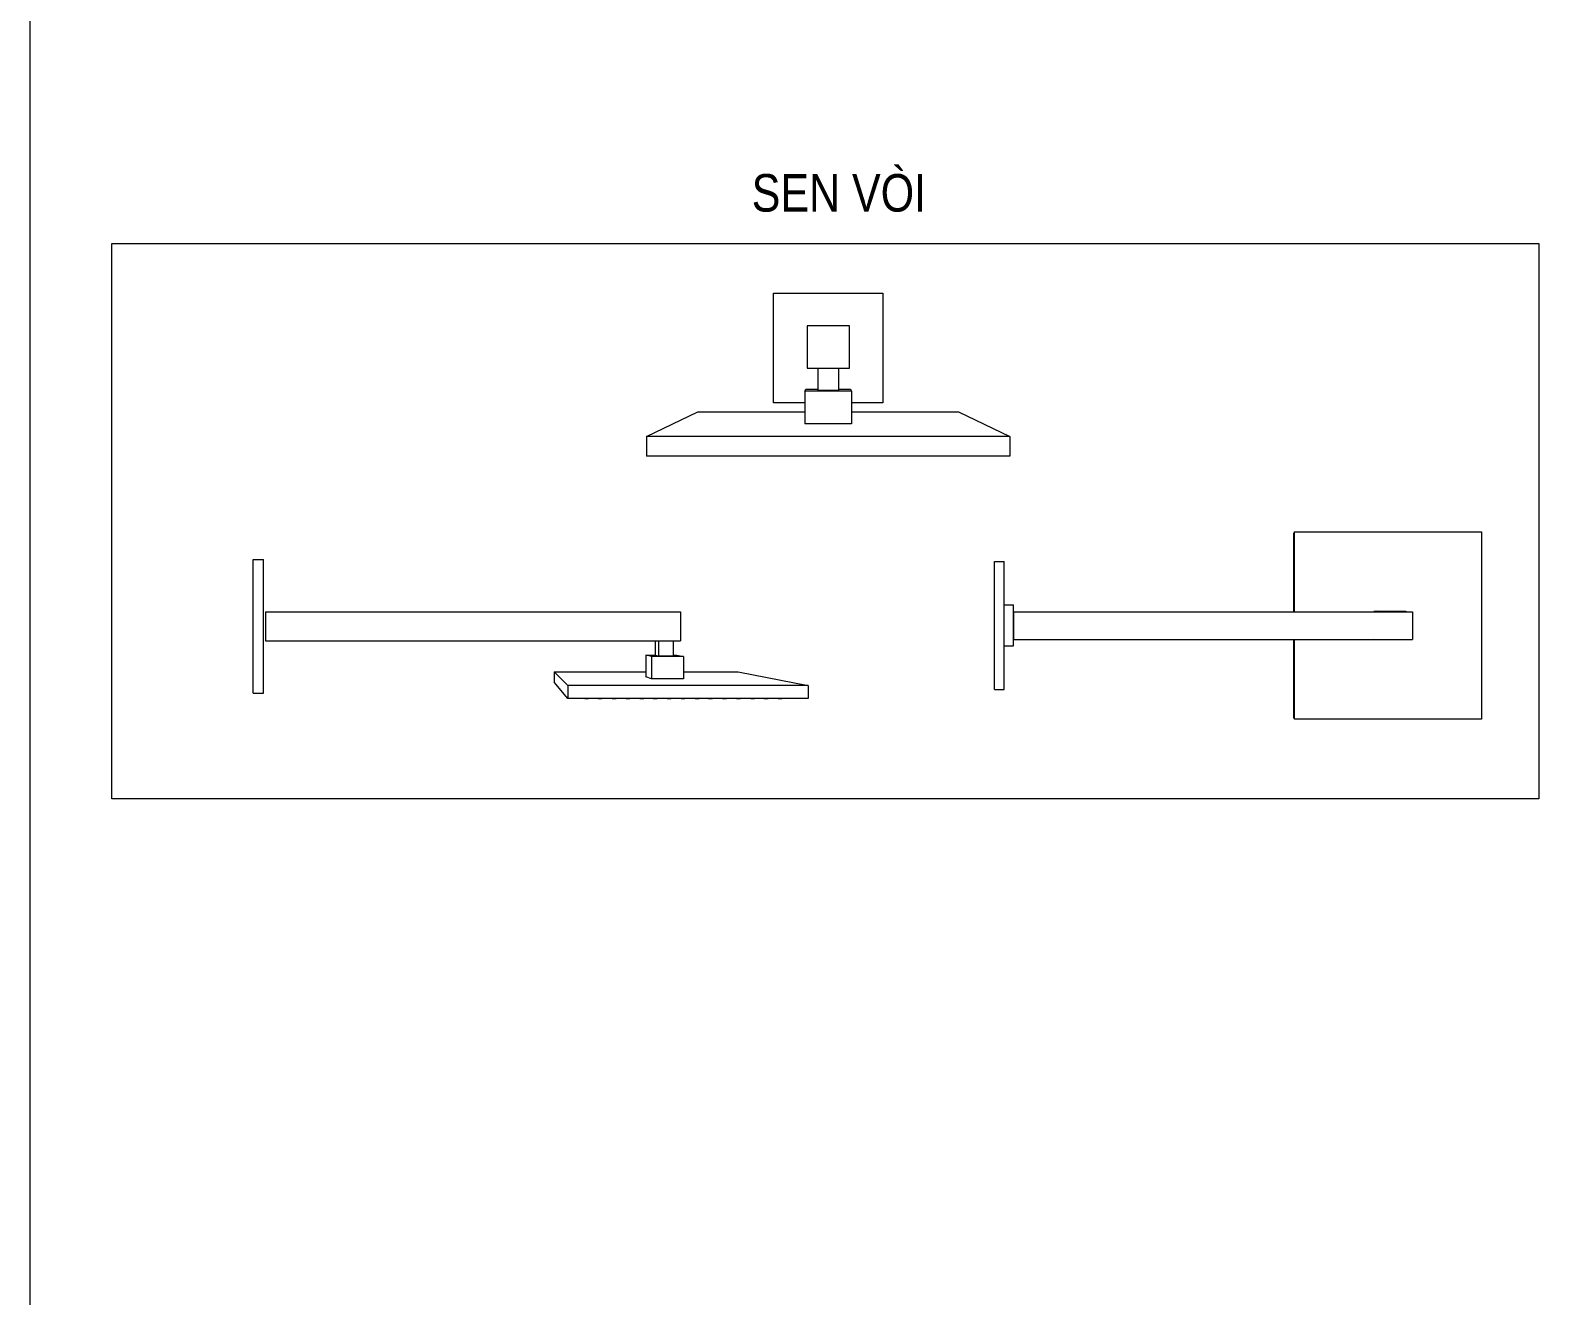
# Model space of a CAD drawing. Header units: inches. Extents: x 242965 to 445791, y 236206 to 423703.
# Drawn here: x 384171 to 386181, y 362922 to 364608 of the extents above; entities that cross this region are included whole.
import ezdxf

# ---------------------------------------------------------------- set-up
doc = ezdxf.new("R2010")
doc.units = ezdxf.units.IN
doc.header["$MEASUREMENT"] = 0
for name, color, linetype, lineweight in [('2', 181, 'Continuous', 20), ('8', 253, 'Continuous', 20), ('e', 96, 'Continuous', 5)]:
    doc.layers.add(name, color=color, linetype=linetype, lineweight=lineweight)
doc.styles.add('T2', font='')
doc.styles.get('T2').set_extended_font_data('.VnArial NarrowH')

# ---------------------------------------------------------------- blocks, each defined once
blk = doc.blocks.new('SEN VOI MBE')
at = {"layer": '8'}
for p, q in [((404660.5, -36648.8), (404660.5, -36470.7)), ((404660.5, -36470.7), (404674.2, -36470.7)), ((404674.2, -36648.8), (404674.2, -36470.7)), ((404677, -36540.6), (404677, -36579.2)), ((404677, -36540.6), (404691.2, -36540.6)), ((404691.2, -36540.6), (404694.4, -36540.6)), ((404694.4, -36540.6), (405229.7, -36540.6)), ((405229.7, -36540.6), (405229.7, -36579.2)), ((404677, -36579.2), (404691.2, -36579.2)), ((404691.2, -36579.2), (404694.4, -36579.2)), ((404694.4, -36579.2), (405196.6, -36579.2)), ((405196.6, -36598.3), (405196.6, -36579.2)), ((405196.6, -36579.2), (405200.2, -36579.2)), ((405200.2, -36579.2), (405200.2, -36599.4)), ((405200.2, -36579.2), (405219.9, -36579.2)), ((405219.9, -36579.2), (405219.9, -36598.3)), ((405219.9, -36579.2), (405229.7, -36579.2)), ((405191.1, -36599.8), (405183.7, -36598.3)), ((405183.7, -36598.3), (405196.6, -36598.3)), ((405183.7, -36598.3), (405183.7, -36620.6)), ((405196.6, -36598.7), (405196.6, -36598.3)), ((405200.2, -36599.4), (405196.6, -36598.7)), ((405219.9, -36599.4), (405200.2, -36599.4)), ((405219.9, -36598.3), (405224.6, -36598.3)), ((405219.9, -36598.3), (405219.9, -36599.4)), ((405224.6, -36598.3), (405233.6, -36599.8)), ((405191.1, -36599.8), (405191.1, -36629.7)), ((405233.6, -36599.8), (405191.1, -36599.8)), ((405233.6, -36599.8), (405233.6, -36620.6)), ((405061.6, -36620.6), (405183.7, -36620.6)), ((405061.6, -36620.6), (405061.6, -36634)), ((405079.6, -36638.5), (405061.6, -36620.6)), ((405079.6, -36655.9), (405061.6, -36634)), ((405399.6, -36638.5), (405079.6, -36638.5)), ((405079.6, -36638.5), (405079.6, -36655.9)), ((405183.7, -36620.6), (405183.7, -36627)), ((405191.1, -36629.7), (405183.7, -36627)), ((405233.6, -36629.7), (405191.1, -36629.7)), ((405233.6, -36620.6), (405306.7, -36620.6)), ((405233.6, -36620.6), (405233.6, -36629.7)), ((405306.7, -36620.6), (405399.6, -36638.5)), ((405399.6, -36638.5), (405399.6, -36655.9)), ((404660.5, -36648.8), (404674.2, -36648.8)), ((405102.1, -36655.9), (405079.6, -36655.9)), ((405102.1, -36655.9), (405102.1, -36656.4)), ((405107.2, -36655.9), (405102.1, -36655.9)), ((405102.3, -36656.4), (405102.1, -36656.4)), ((405102.6, -36656.5), (405102.3, -36656.4)), ((405103, -36656.5), (405102.6, -36656.5)), ((405103.6, -36656.6), (405103, -36656.5)), ((405104.2, -36656.6), (405103.6, -36656.6)), ((405104.9, -36656.6), (405104.2, -36656.6)), ((405105.5, -36656.6), (405104.9, -36656.6)), ((405106.1, -36656.6), (405105.5, -36656.6)), ((405106.6, -36656.5), (405106.1, -36656.6)), ((405107, -36656.5), (405106.6, -36656.5)), ((405107.2, -36656.4), (405107, -36656.5)), ((405107.2, -36655.9), (405107.2, -36656.4)), ((405119.9, -36655.9), (405107.2, -36655.9)), ((405107.2, -36656.4), (405107.2, -36656.4)), ((405119.9, -36655.9), (405119.9, -36656.4)), ((405125, -36655.9), (405119.9, -36655.9)), ((405120, -36656.4), (405119.9, -36656.4)), ((405120.3, -36656.5), (405120, -36656.4)), ((405120.8, -36656.5), (405120.3, -36656.5)), ((405121.4, -36656.6), (405120.8, -36656.5)), ((405122, -36656.6), (405121.4, -36656.6)), ((405122.7, -36656.6), (405122, -36656.6)), ((405123.3, -36656.6), (405122.7, -36656.6)), ((405123.9, -36656.6), (405123.3, -36656.6)), ((405124.4, -36656.5), (405123.9, -36656.6)), ((405124.8, -36656.5), (405124.4, -36656.5)), ((405125, -36656.4), (405124.8, -36656.5)), ((405125, -36655.9), (405125, -36656.4)), ((405138.7, -36655.9), (405125, -36655.9)), ((405125, -36656.4), (405125, -36656.4)), ((405138.7, -36655.9), (405138.7, -36656.4)), ((405143.8, -36655.9), (405138.7, -36655.9)), ((405138.8, -36656.4), (405138.7, -36656.4)), ((405139.1, -36656.5), (405138.8, -36656.4)), ((405139.6, -36656.5), (405139.1, -36656.5)), ((405140.2, -36656.6), (405139.6, -36656.5)), ((405140.8, -36656.6), (405140.2, -36656.6)), ((405141.5, -36656.6), (405140.8, -36656.6)), ((405142.2, -36656.6), (405141.5, -36656.6)), ((405142.8, -36656.6), (405142.2, -36656.6)), ((405143.2, -36656.5), (405142.8, -36656.6)), ((405143.6, -36656.5), (405143.2, -36656.5)), ((405143.8, -36656.4), (405143.6, -36656.5)), ((405143.8, -36655.9), (405143.8, -36656.4)), ((405156.9, -36655.9), (405143.8, -36655.9)), ((405143.8, -36656.4), (405143.8, -36656.4)), ((405156.9, -36655.9), (405156.9, -36656.4)), ((405162, -36655.9), (405156.9, -36655.9)), ((405157, -36656.4), (405156.9, -36656.4)), ((405157.4, -36656.5), (405157, -36656.4)), ((405157.9, -36656.5), (405157.4, -36656.5)), ((405158.4, -36656.6), (405157.9, -36656.5)), ((405159.1, -36656.6), (405158.4, -36656.6)), ((405159.8, -36656.6), (405159.1, -36656.6)), ((405160.4, -36656.6), (405159.8, -36656.6)), ((405161, -36656.6), (405160.4, -36656.6)), ((405161.5, -36656.5), (405161, -36656.6)), ((405161.8, -36656.5), (405161.5, -36656.5)), ((405162, -36656.4), (405161.8, -36656.5)), ((405175.6, -36655.9), (405162, -36655.9)), ((405162, -36656.4), (405162, -36655.9)), ((405175.6, -36655.9), (405175.6, -36656.3)), ((405180.8, -36655.9), (405175.6, -36655.9)), ((405175.6, -36656.4), (405175.6, -36656.3)), ((405175.8, -36656.4), (405175.6, -36656.4)), ((405176.2, -36656.5), (405175.8, -36656.4)), ((405176.7, -36656.5), (405176.2, -36656.5)), ((405177.2, -36656.6), (405176.7, -36656.5)), ((405177.9, -36656.6), (405177.2, -36656.6)), ((405178.6, -36656.6), (405177.9, -36656.6)), ((405179.2, -36656.6), (405178.6, -36656.6)), ((405179.8, -36656.6), (405179.2, -36656.6)), ((405180.3, -36656.5), (405179.8, -36656.6)), ((405180.6, -36656.5), (405180.3, -36656.5)), ((405180.8, -36656.4), (405180.6, -36656.5)), ((405180.8, -36655.9), (405180.8, -36656.4)), ((405193.4, -36655.9), (405180.8, -36655.9)), ((405193.4, -36655.9), (405193.4, -36656.3)), ((405198.5, -36655.9), (405193.4, -36655.9)), ((405193.4, -36656.4), (405193.4, -36656.3)), ((405193.6, -36656.4), (405193.4, -36656.4)), ((405193.9, -36656.5), (405193.6, -36656.4)), ((405194.4, -36656.5), (405193.9, -36656.5)), ((405195, -36656.6), (405194.4, -36656.5)), ((405195.7, -36656.6), (405195, -36656.6)), ((405196.4, -36656.6), (405195.7, -36656.6)), ((405197, -36656.6), (405196.4, -36656.6)), ((405197.6, -36656.6), (405197, -36656.6)), ((405198.1, -36656.5), (405197.6, -36656.6)), ((405198.4, -36656.5), (405198.1, -36656.5)), ((405198.5, -36656.4), (405198.4, -36656.5)), ((405198.5, -36655.9), (405198.5, -36656.4)), ((405212.1, -36655.9), (405198.5, -36655.9)), ((405212.1, -36655.9), (405212.1, -36656.3)), ((405217.3, -36655.9), (405212.1, -36655.9)), ((405212.2, -36656.4), (405212.1, -36656.3)), ((405212.4, -36656.4), (405212.2, -36656.4)), ((405212.7, -36656.5), (405212.4, -36656.4)), ((405213.2, -36656.5), (405212.7, -36656.5)), ((405213.9, -36656.6), (405213.2, -36656.5)), ((405214.5, -36656.6), (405213.9, -36656.6)), ((405215.2, -36656.6), (405214.5, -36656.6)), ((405215.8, -36656.6), (405215.2, -36656.6)), ((405216.4, -36656.6), (405215.8, -36656.6)), ((405216.9, -36656.5), (405216.4, -36656.6)), ((405217.2, -36656.5), (405216.9, -36656.5)), ((405217.3, -36656.4), (405217.2, -36656.5)), ((405217.3, -36655.9), (405217.3, -36656.4)), ((405230.5, -36655.9), (405217.3, -36655.9)), ((405230.5, -36655.9), (405230.5, -36656.3)), ((405235.7, -36655.9), (405230.5, -36655.9)), ((405230.6, -36656.4), (405230.5, -36656.3)), ((405230.8, -36656.4), (405230.6, -36656.4)), ((405231.2, -36656.5), (405230.8, -36656.4)), ((405231.7, -36656.5), (405231.2, -36656.5)), ((405232.3, -36656.6), (405231.7, -36656.5)), ((405232.9, -36656.6), (405232.3, -36656.6)), ((405233.6, -36656.6), (405232.9, -36656.6)), ((405234.3, -36656.6), (405233.6, -36656.6)), ((405234.8, -36656.6), (405234.3, -36656.6)), ((405235.3, -36656.5), (405234.8, -36656.6)), ((405235.6, -36656.5), (405235.3, -36656.5)), ((405235.7, -36656.4), (405235.6, -36656.5)), ((405235.7, -36655.9), (405235.7, -36656.4)), ((405249.3, -36655.9), (405235.7, -36655.9)), ((405249.3, -36655.9), (405249.3, -36656.3)), ((405254.5, -36655.9), (405249.3, -36655.9)), ((405249.3, -36656.4), (405249.3, -36656.3)), ((405249.6, -36656.4), (405249.3, -36656.4)), ((405249.9, -36656.5), (405249.6, -36656.4)), ((405250.5, -36656.5), (405249.9, -36656.5)), ((405251.1, -36656.6), (405250.5, -36656.5)), ((405251.8, -36656.6), (405251.1, -36656.6)), ((405252.5, -36656.6), (405251.8, -36656.6)), ((405253.1, -36656.6), (405252.5, -36656.6)), ((405253.7, -36656.6), (405253.1, -36656.6)), ((405254.1, -36656.5), (405253.7, -36656.6)), ((405254.4, -36656.5), (405254.1, -36656.5)), ((405254.5, -36656.4), (405254.4, -36656.5)), ((405254.5, -36655.9), (405254.5, -36656.4)), ((405267, -36655.9), (405254.5, -36655.9)), ((405267, -36655.9), (405267, -36656.3)), ((405272.3, -36655.9), (405267, -36655.9)), ((405267.1, -36656.4), (405267, -36656.3)), ((405267.3, -36656.4), (405267.1, -36656.4)), ((405267.7, -36656.5), (405267.3, -36656.4)), ((405268.3, -36656.5), (405267.7, -36656.5)), ((405268.9, -36656.6), (405268.3, -36656.5)), ((405269.6, -36656.6), (405268.9, -36656.6)), ((405270.2, -36656.6), (405269.6, -36656.6)), ((405270.9, -36656.6), (405270.2, -36656.6)), ((405271.5, -36656.6), (405270.9, -36656.6)), ((405271.9, -36656.5), (405271.5, -36656.6)), ((405272.2, -36656.5), (405271.9, -36656.5)), ((405272.3, -36656.4), (405272.2, -36656.5)), ((405272.3, -36655.9), (405272.3, -36656.4)), ((405285.8, -36655.9), (405272.3, -36655.9)), ((405285.8, -36655.9), (405285.8, -36656.3)), ((405291.1, -36655.9), (405285.8, -36655.9)), ((405285.9, -36656.4), (405285.8, -36656.3)), ((405286.1, -36656.4), (405285.9, -36656.4)), ((405286.5, -36656.5), (405286.1, -36656.4)), ((405287.1, -36656.5), (405286.5, -36656.5)), ((405287.7, -36656.6), (405287.1, -36656.5)), ((405288.4, -36656.6), (405287.7, -36656.6)), ((405289.1, -36656.6), (405288.4, -36656.6)), ((405289.7, -36656.6), (405289.1, -36656.6)), ((405290.3, -36656.6), (405289.7, -36656.6)), ((405290.7, -36656.5), (405290.3, -36656.6)), ((405291, -36656.5), (405290.7, -36656.5)), ((405291.1, -36656.4), (405291, -36656.5)), ((405291.1, -36655.9), (405291.1, -36656.4)), ((405304.4, -36655.9), (405291.1, -36655.9)), ((405304.4, -36655.9), (405304.4, -36656.3)), ((405309.8, -36655.9), (405304.4, -36655.9)), ((405304.5, -36656.4), (405304.4, -36656.3)), ((405304.8, -36656.4), (405304.5, -36656.4)), ((405305.2, -36656.5), (405304.8, -36656.4)), ((405305.8, -36656.5), (405305.2, -36656.5)), ((405306.4, -36656.6), (405305.8, -36656.5)), ((405307.1, -36656.6), (405306.4, -36656.6)), ((405307.8, -36656.6), (405307.1, -36656.6)), ((405308.4, -36656.6), (405307.8, -36656.6)), ((405309, -36656.6), (405308.4, -36656.6)), ((405309.4, -36656.5), (405309, -36656.6)), ((405309.7, -36656.5), (405309.4, -36656.5)), ((405309.8, -36656.4), (405309.7, -36656.5)), ((405309.8, -36655.9), (405309.8, -36656.4)), ((405323.2, -36655.9), (405309.8, -36655.9)), ((405323.2, -36655.9), (405323.2, -36656.3)), ((405328.5, -36655.9), (405323.2, -36655.9)), ((405323.3, -36656.4), (405323.2, -36656.3)), ((405323.6, -36656.4), (405323.3, -36656.4)), ((405324, -36656.5), (405323.6, -36656.4)), ((405324.6, -36656.5), (405324, -36656.5)), ((405325.2, -36656.6), (405324.6, -36656.5)), ((405325.9, -36656.6), (405325.2, -36656.6)), ((405326.6, -36656.6), (405325.9, -36656.6)), ((405327.3, -36656.6), (405326.6, -36656.6)), ((405327.8, -36656.6), (405327.3, -36656.6)), ((405328.2, -36656.5), (405327.8, -36656.6)), ((405328.5, -36656.5), (405328.2, -36656.5)), ((405328.5, -36655.9), (405328.5, -36656.4)), ((405340.9, -36655.9), (405328.5, -36655.9)), ((405328.5, -36656.4), (405328.5, -36656.5)), ((405340.9, -36655.9), (405340.9, -36656.3)), ((405346.3, -36655.9), (405340.9, -36655.9)), ((405341.1, -36656.4), (405340.9, -36656.3)), ((405341.3, -36656.4), (405341.1, -36656.4)), ((405341.8, -36656.5), (405341.3, -36656.4)), ((405342.4, -36656.5), (405341.8, -36656.5)), ((405343, -36656.6), (405342.4, -36656.5)), ((405343.7, -36656.6), (405343, -36656.6)), ((405344.4, -36656.6), (405343.7, -36656.6)), ((405345, -36656.6), (405344.4, -36656.6)), ((405345.6, -36656.6), (405345, -36656.6)), ((405346, -36656.5), (405345.6, -36656.6)), ((405346.2, -36656.5), (405346, -36656.5)), ((405346.3, -36656.4), (405346.2, -36656.5)), ((405346.3, -36655.9), (405346.3, -36656.4)), ((405359.7, -36655.9), (405346.3, -36655.9)), ((405359.7, -36655.9), (405359.7, -36656.3)), ((405365.1, -36655.9), (405359.7, -36655.9)), ((405359.8, -36656.4), (405359.7, -36656.3)), ((405360.1, -36656.4), (405359.8, -36656.4)), ((405360.6, -36656.5), (405360.1, -36656.4)), ((405361.2, -36656.5), (405360.6, -36656.5)), ((405361.8, -36656.6), (405361.2, -36656.5)), ((405362.5, -36656.6), (405361.8, -36656.6)), ((405363.2, -36656.6), (405362.5, -36656.6)), ((405363.9, -36656.6), (405363.2, -36656.6)), ((405364.4, -36656.6), (405363.9, -36656.6)), ((405364.8, -36656.5), (405364.4, -36656.6)), ((405365, -36656.5), (405364.8, -36656.5)), ((405365.1, -36656.4), (405365, -36656.5)), ((405365.1, -36655.9), (405365.1, -36656.4)), ((405399.6, -36655.9), (405365.1, -36655.9))]:
    blk.add_line(p, q, dxfattribs=at)
blk = doc.blocks.new('SEN VOI MD')
at = {"layer": '8'}
for p, q in [((406047.5, -36434.1), (406046.7, -36435.8)), ((406046.7, -36540.3), (406046.7, -36435.8)), ((406047.5, -36434.1), (406296.6, -36434.1)), ((406047.5, -36540.3), (406047.5, -36434.1)), ((406296.6, -36434.1), (406296.6, -36683.3)), ((405647.9, -36643.9), (405647.9, -36473.5)), ((405647.9, -36473.5), (405661, -36473.5)), ((405661, -36643.9), (405661, -36473.5)), ((405661, -36586), (405661, -36531.4)), ((405661, -36531.4), (405673.5, -36531.4)), ((405673.5, -36586), (405673.5, -36531.4)), ((405673.5, -36540.3), (405673.5, -36577.2)), ((405673.5, -36540.3), (405689.7, -36540.3)), ((405689.7, -36540.3), (405692.8, -36540.3)), ((405692.8, -36540.3), (406046.7, -36540.3)), ((406046.7, -36540.3), (406047.5, -36540.3)), ((406047.5, -36540.3), (406153.3, -36540.3)), ((406157.8, -36539.5), (406153.3, -36540)), ((406153.3, -36540.3), (406153.3, -36540)), ((406153.3, -36540.3), (406157.8, -36540.3)), ((406157.8, -36540.3), (406157.8, -36539.5)), ((406157.8, -36539.5), (406196.2, -36539.5)), ((406157.8, -36540.3), (406196.2, -36540.3)), ((406196.2, -36539.5), (406196.2, -36540.3)), ((406196.2, -36540.3), (406204.7, -36540.3)), ((406204.7, -36540.3), (406204.7, -36577.2)), ((405673.5, -36577.2), (405689.7, -36577.2)), ((405689.7, -36577.2), (405692.8, -36577.2)), ((405692.8, -36577.2), (406046.7, -36577.2)), ((406046.7, -36681.6), (406046.7, -36577.2)), ((406046.7, -36577.2), (406047.5, -36577.2)), ((406047.5, -36683.3), (406047.5, -36577.2)), ((406047.5, -36577.2), (406153.3, -36577.2)), ((406153.3, -36577.4), (406153.3, -36577.2)), ((406153.3, -36577.2), (406157.8, -36577.2)), ((406157.8, -36577.9), (406153.3, -36577.4)), ((406157.8, -36577.9), (406157.8, -36577.2)), ((406157.8, -36577.2), (406196.2, -36577.2)), ((406196.2, -36577.9), (406157.8, -36577.9)), ((406196.2, -36577.2), (406196.2, -36577.9)), ((406196.2, -36577.2), (406204.7, -36577.2)), ((405661, -36586), (405673.5, -36586)), ((405647.9, -36643.9), (405661, -36643.9)), ((406047.5, -36683.3), (406046.7, -36681.6)), ((406296.6, -36683.3), (406047.5, -36683.3))]:
    blk.add_line(p, q, dxfattribs=at)
blk = doc.blocks.new('SEN VOI MB')
at = {"layer": '8'}
for p, q in [((404617.7, -35978.8), (404617.7, -35832.8)), ((404617.7, -35832.8), (404763.7, -35832.8)), ((404763.7, -35832.8), (404763.7, -35978.8)), ((404662.5, -35876.4), (404662.5, -35932.8)), ((404718.9, -35876.4), (404662.5, -35876.4)), ((404718.9, -35932.8), (404718.9, -35876.4)), ((404662.5, -35932.8), (404676.7, -35932.8)), ((404676.7, -35932.8), (404676.7, -35960.4)), ((404676.7, -35932.8), (404704.6, -35932.8)), ((404704.6, -35932.8), (404718.9, -35932.8)), ((404704.6, -35932.8), (404704.6, -35960.4)), ((404659.5, -35963.1), (404661, -35960.4)), ((404721.8, -35963.1), (404659.5, -35963.1)), ((404659.5, -35963.1), (404659.5, -35978.8)), ((404661, -35960.4), (404676.7, -35960.4)), ((404676.7, -35960.4), (404676.7, -35962.4)), ((404704.6, -35962.4), (404676.7, -35962.4)), ((404704.6, -35960.4), (404720.3, -35960.4)), ((404704.6, -35960.4), (404704.6, -35962.4)), ((404720.3, -35960.4), (404721.8, -35963.1)), ((404721.8, -35963.1), (404721.8, -35978.8)), ((404448.5, -36023.5), (404517, -35990.7)), ((404517, -35990.7), (404659.5, -35990.7)), ((404659.5, -35978.8), (404617.7, -35978.8)), ((404659.5, -35978.8), (404659.5, -35990.7)), ((404659.5, -35990.7), (404659.5, -36006.9)), ((404763.7, -35978.8), (404721.8, -35978.8)), ((404721.8, -35978.8), (404721.8, -35990.7)), ((404721.8, -35990.7), (404864.3, -35990.7)), ((404721.8, -35990.7), (404721.8, -36006.9)), ((404864.3, -35990.7), (404932.8, -36023.5)), ((404721.8, -36006.9), (404659.5, -36006.9)), ((404448.5, -36023.5), (404448.5, -36050)), ((404932.8, -36023.5), (404448.5, -36023.5)), ((404932.8, -36023.5), (404932.8, -36050)), ((404495.6, -36050), (404448.5, -36050)), ((404496.3, -36050), (404495.6, -36050)), ((404497.3, -36050), (404496.3, -36050)), ((404524, -36050), (404497.3, -36050)), ((404524.1, -36050), (404524, -36050)), ((404524.4, -36050), (404524.1, -36050)), ((404551.3, -36050), (404524.4, -36050)), ((404552, -36050), (404551.3, -36050)), ((404552.9, -36050), (404552, -36050)), ((404579.6, -36050), (404552.9, -36050)), ((404579.8, -36050), (404579.6, -36050)), ((404580, -36050), (404579.8, -36050)), ((404607.4, -36050), (404580, -36050)), ((404607.6, -36050), (404607.4, -36050)), ((404607.9, -36050), (404607.6, -36050)), ((404663, -36050), (404607.9, -36050)), ((404663.2, -36050), (404663, -36050)), ((404663.6, -36050), (404663.2, -36050)), ((404717.6, -36050), (404663.6, -36050)), ((404717.8, -36050), (404717.6, -36050)), ((404718.8, -36050), (404717.8, -36050)), ((404719.8, -36050), (404718.8, -36050)), ((404720.1, -36050), (404719.8, -36050)), ((404745.6, -36050), (404720.1, -36050)), ((404746.6, -36050), (404745.6, -36050)), ((404745.6, -36050), (404745.6, -36050)), ((404747.6, -36050), (404746.6, -36050)), ((404747.8, -36050), (404747.6, -36050)), ((404773.4, -36050), (404747.8, -36050)), ((404774.4, -36050), (404773.4, -36050)), ((404773.4, -36050), (404773.4, -36050)), ((404775.4, -36050), (404774.4, -36050)), ((404775.6, -36050), (404775.4, -36050)), ((404801, -36050), (404775.6, -36050)), ((404801.2, -36050), (404801, -36050)), ((404802.2, -36050), (404801.2, -36050)), ((404803.2, -36050), (404802.2, -36050)), ((404803.5, -36050), (404803.2, -36050)), ((404829, -36050), (404803.5, -36050)), ((404830.1, -36050), (404829, -36050)), ((404831, -36050), (404830.1, -36050)), ((404831.2, -36050), (404831, -36050)), ((404856.8, -36050), (404831.2, -36050)), ((404856.9, -36050), (404856.8, -36050)), ((404857.9, -36050), (404856.9, -36050)), ((404858.8, -36050), (404857.9, -36050)), ((404859, -36050), (404858.8, -36050)), ((404883.8, -36050), (404859, -36050)), ((404884.1, -36050), (404883.8, -36050)), ((404885.1, -36050), (404884.1, -36050)), ((404886.1, -36050), (404885.1, -36050)), ((404886.5, -36050), (404886.1, -36050)), ((404932.8, -36050), (404886.5, -36050))]:
    blk.add_line(p, q, dxfattribs=at)

msp = doc.modelspace()

# ---------------------------------------------------------------- linework, layer by layer
at = {"layer": '2'}
msp.add_lwpolyline([(384279.596, 364324.106), (386180.707, 364324.106), (386180.707, 363584.385), (384279.596, 363584.385)], close=True, dxfattribs=at)
at = {"layer": 'e', "linetype": 'Continuous'}
msp.add_line((384170.835, 336420.808), (384170.835, 372060.808), dxfattribs=at)

# ---------------------------------------------------------------- block references
at = {"layer": '8'}
for name, p in [('SEN VOI MB', (-19456.712, 400090.822)), ('SEN VOI MD', (-20192.487, 400374.068)), ('SEN VOI MBE', (-20192.487, 400374.068))]:
    msp.add_blockref(name, p, dxfattribs=at)

# ---------------------------------------------------------------- texts
at = {"layer": '2', "style": 'T2'}
msp.add_text('SEN VßI', height=50, dxfattribs=at).set_placement((385132.063, 364366.778))

doc.saveas('drawing.dxf')
